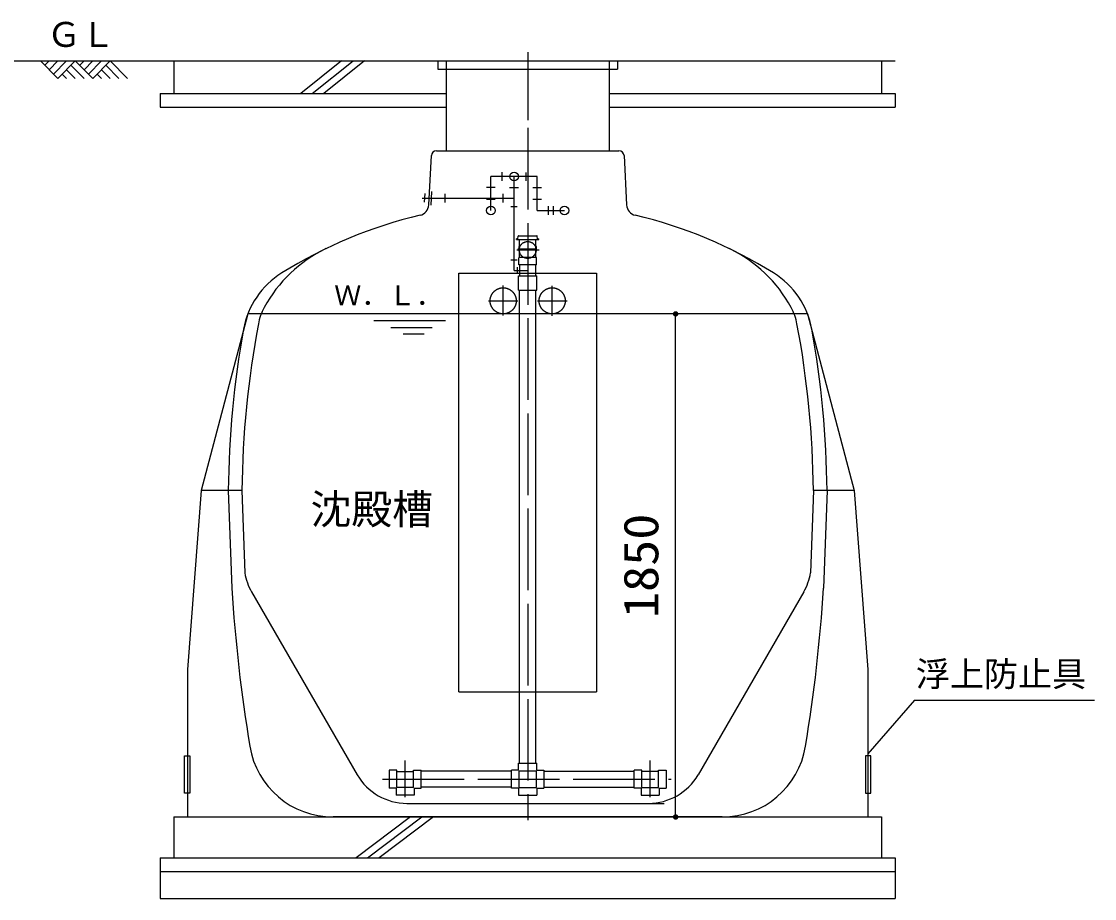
# Model space of a CAD drawing. Units: millimetres, scale not verified. Extents: x -14850 to 14850, y -10500 to 10500.
# Drawn here: x -189 to 3755, y -6289 to -3063 of the extents above; entities that cross this region are included whole.
import ezdxf
from ezdxf.enums import TextEntityAlignment as Align

# ---------------------------------------------------------------- set-up
doc = ezdxf.new("R2010")
doc.units = ezdxf.units.MM
doc.header["$LTSCALE"] = 50
doc.linetypes.add('CHAIN1', pattern=[8, 5, -1, 1, -1])
doc.linetypes.add('LONG_DASHED1', pattern=[7, 6, -1])
for name, color, linetype, lineweight in [('0-0_空気管', 3, 'Continuous', 25), ('0-1_躯体', 3, 'Continuous', 25), ('0-2_製作', 5, 'Continuous', 25), ('0-5_機器', 2, 'Continuous', 25)]:
    doc.layers.add(name, color=color, linetype=linetype, lineweight=lineweight)
doc.styles.add('ＭＳ ゴシック', font='')
doc.styles.get('ＭＳ ゴシック').set_extended_font_data('MS Gothic')

msp = doc.modelspace()

# ---------------------------------------------------------------- linework, layer by layer
at = {"layer": '0-0_空気管', "linetype": 'CHAIN1'}
msp.add_line((1671.64, -3175.76), (1671.64, -3571.84), dxfattribs=at)
at = {"layer": '0-0_空気管', "linetype": 'LONG_DASHED1'}
for p, q in [((1671.64, -3454.83), (1671.64, -6000.87)), ((1631.32, -3903.61), (1713.53, -3903.61)), ((1634.94, -3899.61), (1704.39, -3899.61)), ((1581.64, -4144.74), (1581.64, -4034.36)), ((1761.64, -4145.86), (1761.64, -4034.92)), ((1527.13, -4090.61), (1635.26, -4090.61)), ((1707.9, -4090.61), (1816.59, -4090.61)), ((1221.64, -5916.35), (1221.64, -5781.02)), ((2121.64, -5916.35), (2121.64, -5781.02)), ((1138.62, -5849.61), (2199.34, -5849.61))]:
    msp.add_line(p, q, dxfattribs=at)
at = {"layer": '0-0_空気管'}
for p, q in [((1336.63, -3538.61), (2006.65, -3538.61)), ((1308.14, -3738.13), (1317.66, -3556.62)), ((2025.63, -3556.62), (2035.14, -3738.13)), ((1576.64, -3617.61), (1576.64, -3649.61)), ((1666.64, -3649.11), (1666.64, -3618.11)), ((1706.64, -3633.61), (1536.64, -3633.61)), ((1536.64, -3758.61), (1536.64, -3633.61)), ((1621.64, -3978.61), (1621.64, -3633.61)), ((1706.64, -3758.61), (1706.64, -3633.61)), ((1292.78, -3728), (1294.45, -3696.04)), ((1317.23, -3738.28), (1319.85, -3688.35)), ((1366.69, -3697.61), (1366.69, -3729.61)), ((1552.64, -3673.61), (1520.64, -3673.61)), ((1581.64, -3729.61), (1581.64, -3697.61)), ((1605.14, -3673.61), (1638.14, -3673.61)), ((1690.64, -3673.61), (1722.64, -3673.61)), ((1284.24, -3713.61), (1621.64, -3713.61)), ((1552.64, -3718.61), (1520.64, -3718.61)), ((1609.65, -3743.61), (1633.64, -3743.61)), ((1722.64, -3718.61), (1690.64, -3718.61)), ((1746.64, -3742.61), (1746.64, -3774.61)), ((1766.64, -3774.61), (1766.64, -3742.61)), ((1706.64, -3758.61), (1806.64, -3758.61)), ((1635.85, -3863.01), (1630.02, -3863.01)), ((1630.02, -3864.81), (1630.02, -3863.01)), ((1635.85, -3863.01), (1636.38, -3852.76)), ((1637.38, -3851.81), (1705.9, -3851.81)), ((1705.14, -3854.61), (1705.2, -3854.67)), ((1707.44, -3863.01), (1706.9, -3852.76)), ((1707.44, -3863.01), (1713.27, -3863.01)), ((1713.27, -3864.81), (1713.27, -3863.01)), ((1630.02, -3864.81), (1713.27, -3864.81)), ((1641.14, -3930.11), (1641.14, -3864.81)), ((1702.14, -3930.11), (1702.14, -3864.81)), ((1633.64, -3941.11), (1609.64, -3941.11)), ((1638.89, -3958.31), (1638.89, -3932.36)), ((1703.39, -3931.11), (1641.25, -3931.11)), ((1704.39, -3958.31), (1704.39, -3932.11)), ((1621.64, -3978.61), (1671.64, -3978.61)), ((1633.64, -3966.61), (1633.64, -3990.61)), ((1704.09, -3958.61), (1639.19, -3958.61)), ((1641.64, -3958.61), (1641.64, -3998.61)), ((1701.64, -3998.61), (1701.64, -3958.61)), ((1418.64, -5528.61), (1418.64, -3988.61)), ((1638.14, -4051.61), (1638.14, -3998.61)), ((1638.14, -3998.61), (1705.14, -3998.61)), ((1641.64, -5790.61), (1641.64, -4051.61)), ((1701.64, -5790.61), (1701.64, -4051.61)), ((2699.95, -4138.61), (643.34, -4138.61)), ((1370.28, -4163.61), (1106.9, -4163.61)), ((1168.42, -4188.61), (1321.26, -4188.61)), ((1291.46, -4213.61), (1213.59, -4213.61)), ((621.64, -4788.61), (471.64, -4788.61)), ((571.64, -4788.61), (584.17, -5147.22)), ((621.64, -4788.61), (632.21, -5091.21)), ((2721.64, -4788.61), (2711.08, -5091.21)), ((2871.64, -4788.61), (2721.64, -4788.61)), ((2771.64, -4788.61), (2759.12, -5147.22)), ((657.3, -5160.95), (1045.66, -5833.61)), ((2685.99, -5160.95), (2297.62, -5833.61)), ((1418.64, -5528.61), (1924.64, -5528.61)), ((1638.14, -5790.61), (1641.47, -5790.61)), ((1638.14, -5816.11), (1638.14, -5790.61)), ((1641.64, -5790.61), (1705.14, -5790.61)), ((1705.14, -5816.11), (1705.14, -5790.61)), ((1190.74, -5816.11), (1162.64, -5816.11)), ((1162.64, -5816.11), (1162.64, -5883.11)), ((1190.74, -5821.01), (1252.55, -5821.01)), ((1252.55, -5816.11), (1280.64, -5816.11)), ((1252.55, -5880.51), (1252.55, -5816.11)), ((1280.64, -5883.11), (1280.64, -5816.11)), ((1612.64, -5819.61), (1280.64, -5819.61)), ((1638.14, -5816.11), (1612.64, -5816.11)), ((1612.64, -5883.11), (1612.64, -5816.11)), ((1640.74, -5818.71), (1702.55, -5818.71)), ((1640.74, -5880.51), (1640.74, -5818.71)), ((1702.55, -5818.71), (1702.55, -5880.51)), ((1705.14, -5816.11), (1730.64, -5816.11)), ((1730.64, -5816.11), (1730.64, -5883.11)), ((1730.64, -5819.61), (2062.64, -5819.61)), ((2062.64, -5883.11), (2062.64, -5816.11)), ((2090.74, -5816.11), (2062.64, -5816.11)), ((2090.74, -5880.51), (2090.74, -5816.11)), ((2152.55, -5821.01), (2090.74, -5821.01)), ((2152.55, -5816.11), (2180.64, -5816.11)), ((2180.64, -5816.11), (2180.64, -5883.11)), ((1188.14, -5883.11), (1162.64, -5883.11)), ((1188.14, -5883.11), (1188.14, -5908.61)), ((1255.14, -5908.61), (1188.14, -5908.61)), ((1255.14, -5883.11), (1280.64, -5883.11)), ((1255.14, -5883.11), (1255.14, -5908.61)), ((1612.64, -5879.61), (1280.64, -5879.61)), ((1638.14, -5883.11), (1612.64, -5883.11)), ((1638.14, -5883.11), (1638.14, -5908.61)), ((1638.14, -5908.61), (1641.47, -5908.61)), ((1640.74, -5880.51), (1702.55, -5880.51)), ((1641.64, -5908.61), (1705.14, -5908.61)), ((1705.14, -5883.11), (1705.14, -5908.61)), ((1705.14, -5883.11), (1730.64, -5883.11)), ((1730.64, -5879.61), (2062.64, -5879.61)), ((2088.14, -5883.11), (2062.64, -5883.11)), ((2088.14, -5883.11), (2088.14, -5908.61)), ((2088.14, -5908.61), (2155.14, -5908.61)), ((2155.14, -5883.11), (2155.14, -5908.61)), ((2155.14, -5883.11), (2180.64, -5883.11)), ((1227.53, -5938.61), (2173.49, -5938.61)), ((2386.85, -5988.61), (956.44, -5988.61))]:
    msp.add_line(p, q, dxfattribs=at)
at = {"layer": '0-0_空気管', "color": 7}
for p, q in [((2699.95, -4138.61), (2871.64, -4788.61)), ((2871.64, -4788.61), (2921.64, -5446.68)), ((421.64, -5446.68), (421.64, -5988.61)), ((2921.64, -5446.68), (2921.64, -5988.61))]:
    msp.add_line(p, q, dxfattribs=at)
at = {"layer": '0-0_空気管', "color": 4}
for q in [(2921.4, -5755.95), (3754.7, -5559.03)]:
    msp.add_line((3093.64, -5559.03), q, dxfattribs=at)
at = {"layer": '0-0_空気管'}
for points in [[(1418.64, -3988.61), (1924.64, -3988.61), (1924.64, -5528.61)], [(1638.14, -4051.61), (1705.14, -4051.61), (1705.14, -3998.61)], [(1252.55, -5880.51), (1190.74, -5880.51), (1190.74, -5816.11)], [(2090.74, -5880.51), (2152.55, -5880.51), (2152.55, -5816.11)]]:
    msp.add_lwpolyline(points, dxfattribs=at)
at = {"layer": '0-0_空気管', "color": 7}
msp.add_lwpolyline([(643.34, -4138.61), (471.64, -4788.61), (421.64, -5446.68)], dxfattribs=at)
for points in [[(430.41, -5764.05), (430.41, -5901.6), (410.76, -5901.6), (410.76, -5764.05)], [(2912.88, -5764.05), (2912.88, -5901.6), (2932.53, -5901.6), (2932.53, -5764.05)]]:
    msp.add_lwpolyline(points, close=True, dxfattribs=at)
at = {"layer": '0-0_空気管'}
for centre in [(1621.64, -3633.61), (1536.64, -3758.61), (1806.64, -3758.61)]:
    msp.add_circle(centre, 16, dxfattribs=at)
at = {"layer": '0-0_空気管', "linetype": 'LONG_DASHED1'}
for centre, radius in [((1671.64, -3903.61), 31), ((1581.64, -4090.61), 48), ((1761.64, -4090.61), 48)]:
    msp.add_circle(centre, radius, dxfattribs=at)
at = {"layer": '0-0_空気管'}
for centre, radius, start, end in [((1336.63, -3557.61), 19, 90, 177), ((2006.65, -3557.61), 19, 3, 90), ((1267.2, -3735.99), 41, 283.36237, 357), ((2076.08, -3735.99), 41, 182.99998, 256.63762), ((1671.64, -5438.61), 1709, 103.36237, 121.93195), ((1671.64, -5438.61), 1709, 58.06804, 76.63762), ((1637.38, -3852.81), 1, 90, 177), ((1705.9, -3852.81), 1, 3, 90), ((1151.17, -4357.36), 509, 115.70425, 151.62653), ((1671.64, -3899.61), 32.75, 158.63802, 201.36197), ((1671.64, -3899.61), 32.75, 338.63802, 21.36197), ((2192.11, -4357.36), 509, 28.37346, 64.29573), ((1639.89, -3932.11), 1, 90, 180), ((1640.14, -3930.11), 1, 270, 0), ((1703.14, -3930.11), 1, 180, 270), ((1703.39, -3932.11), 1, 0, 90), ((1639.19, -3958.31), 0.3, 180, 270), ((1704.09, -3958.31), 0.3, 270, 0), ((930.64, -4249.61), 308, 121.93195, 169.73175), ((2412.65, -4249.61), 308, 10.26823, 58.06804), ((886.33, -4214.32), 208, 151.62653, 169.25749), ((2456.95, -4214.32), 208, 10.74249, 28.37346), ((4071.51, -4818.61), 3450, 169.25749, 179.50175), ((-728.23, -4818.61), 3450, 0.49823, 10.74249), ((4071.51, -4818.61), 3500, 169.73175, 179.50888), ((-728.23, -4818.61), 3500, 0.49109, 10.26823), ((838.3, -5056.45), 209, 189.5753, 209.99998), ((2504.99, -5056.45), 209, 330, 350.42468), ((6571.57, -4758.61), 6000, 183.71352, 189.30482), ((-3228.28, -4758.61), 6000, 350.69516, 356.28647), ((956.44, -5678.61), 310, 189.30482, 270), ((2386.85, -5678.61), 310, 270, 350.69516), ((1227.53, -5728.61), 210, 210, 270), ((2115.76, -5728.61), 210, 270, 330)]:
    msp.add_arc(centre, radius, start, end, dxfattribs=at)
at = {"layer": '0-1_躯体', "color": 2}
msp.add_line((-1059.22, -3208.61), (371.64, -3208.61), dxfattribs=at)
at = {"layer": '0-1_躯体'}
for p, q in [((-54.58, -3272.61), (-118.58, -3208.61)), ((-86.58, -3208.61), (-102.58, -3224.61)), ((-86.58, -3240.61), (-54.58, -3208.61)), ((-70.58, -3256.61), (-22.58, -3208.61)), ((-54.58, -3272.61), (9.42, -3208.61)), ((41.42, -3272.61), (-6.58, -3224.61)), ((73.42, -3272.61), (9.42, -3208.61)), ((25.42, -3224.61), (41.42, -3208.61)), ((41.42, -3240.61), (73.42, -3208.61)), ((57.42, -3256.61), (105.42, -3208.61)), ((73.42, -3272.61), (137.42, -3208.61)), ((121.42, -3224.61), (169.42, -3272.61)), ((201.42, -3272.61), (137.42, -3208.61)), ((-22.58, -3272.61), (-38.58, -3256.61)), ((9.42, -3272.61), (-22.58, -3240.61)), ((105.42, -3272.61), (89.42, -3256.61)), ((137.42, -3272.61), (105.42, -3240.61))]:
    msp.add_line(p, q, dxfattribs=at)
at = {"layer": '0-2_製作', "color": 2}
for p, q in [((2265.37, -4138.61), (2039.44, -4138.61)), ((2215.37, -5988.61), (2215.37, -4138.61)), ((2265.37, -5988.61), (2039.44, -5988.61))]:
    msp.add_line(p, q, dxfattribs=at)
at = {"layer": '0-2_製作'}
for points in [[(2205.37, -4138.61), (2215.37, -4128.61), (2215.37, -4138.61)], [(2205.39, -4137.98), (2215.37, -4128.61), (2205.37, -4138.61)], [(2206.07, -4142.29), (2205.37, -4138.61), (2215.37, -4138.61)], [(2205.69, -4141.1), (2205.37, -4138.61), (2206.07, -4142.29)], [(2205.45, -4139.86), (2205.37, -4138.61), (2205.69, -4141.1)], [(2205.55, -4136.74), (2215.37, -4128.61), (2205.39, -4137.98)], [(2205.86, -4135.52), (2215.37, -4128.61), (2205.55, -4136.74)], [(2206.32, -4134.35), (2215.37, -4128.61), (2205.86, -4135.52)], [(2206.07, -4142.29), (2215.37, -4138.61), (2206.61, -4143.43)], [(2206.93, -4133.25), (2215.37, -4128.61), (2206.32, -4134.35)], [(2206.61, -4143.43), (2215.37, -4138.61), (2207.28, -4144.49)], [(2207.67, -4132.24), (2215.37, -4128.61), (2206.93, -4133.25)], [(2207.28, -4144.49), (2215.37, -4138.61), (2208.08, -4145.46)], [(2207.67, -4132.24), (2214.12, -4128.69), (2215.37, -4128.61)], [(2208.53, -4131.32), (2214.12, -4128.69), (2207.67, -4132.24)], [(2208.08, -4145.46), (2215.37, -4138.61), (2209, -4146.32)], [(2208.53, -4131.32), (2212.88, -4128.92), (2214.12, -4128.69)], [(2209.49, -4130.52), (2212.88, -4128.92), (2208.53, -4131.32)], [(2209, -4146.32), (2215.37, -4138.61), (2210.01, -4147.05)], [(2209.49, -4130.52), (2211.69, -4129.31), (2212.88, -4128.92)], [(2210.55, -4129.85), (2211.69, -4129.31), (2209.49, -4130.52)], [(2210.01, -4147.05), (2215.37, -4138.61), (2211.11, -4147.66)], [(2211.11, -4147.66), (2215.37, -4138.61), (2212.28, -4148.12)], [(2212.28, -4148.12), (2215.37, -4138.61), (2213.5, -4148.43)], [(2213.5, -4148.43), (2215.37, -4138.61), (2214.74, -4148.59)], [(2214.74, -4148.59), (2215.37, -4138.61), (2215.37, -4148.61)], [(2215.37, -4128.61), (2224.13, -4133.79), (2215.37, -4138.61)], [(2215.37, -4128.61), (2223.46, -4132.73), (2224.13, -4133.79)], [(2215.37, -4128.61), (2222.66, -4131.77), (2223.46, -4132.73)], [(2215.37, -4128.61), (2221.75, -4130.91), (2222.66, -4131.77)], [(2215.37, -4128.61), (2220.73, -4130.17), (2221.75, -4130.91)], [(2215.37, -4128.61), (2219.63, -4129.56), (2220.73, -4130.17)], [(2215.37, -4128.61), (2218.46, -4129.1), (2219.63, -4129.56)], [(2215.37, -4128.61), (2217.24, -4128.79), (2218.46, -4129.1)], [(2215.37, -4128.61), (2216, -4128.63), (2217.24, -4128.79)], [(2215.37, -4138.61), (2224.13, -4133.79), (2224.67, -4134.93)], [(2215.37, -4138.61), (2224.67, -4134.93), (2225.06, -4136.12)], [(2215.37, -4138.61), (2225.06, -4136.12), (2225.29, -4137.36)], [(2215.37, -4138.61), (2225.29, -4137.36), (2225.37, -4138.61)], [(2215.37, -4138.61), (2223.81, -4143.97), (2215.37, -4148.61)], [(2215.37, -4138.61), (2224.42, -4142.87), (2223.81, -4143.97)], [(2215.37, -4138.61), (2224.88, -4141.7), (2224.42, -4142.87)], [(2215.37, -4138.61), (2225.19, -4140.48), (2224.88, -4141.7)], [(2215.37, -4138.61), (2225.35, -4139.24), (2225.19, -4140.48)], [(2215.37, -4138.61), (2225.37, -4138.61), (2225.35, -4139.24)], [(2215.37, -4148.61), (2223.81, -4143.97), (2223.08, -4144.98)], [(2215.37, -4148.61), (2223.08, -4144.98), (2216.62, -4148.53)], [(2216.62, -4148.53), (2223.08, -4144.98), (2222.22, -4145.9)], [(2216.62, -4148.53), (2222.22, -4145.9), (2217.86, -4148.3)], [(2217.86, -4148.3), (2222.22, -4145.9), (2221.25, -4146.7)], [(2217.86, -4148.3), (2221.25, -4146.7), (2219.05, -4147.91)], [(2219.05, -4147.91), (2221.25, -4146.7), (2220.19, -4147.37)], [(2205.37, -5988.61), (2215.37, -5978.61), (2215.37, -5988.61)], [(2205.39, -5987.98), (2215.37, -5978.61), (2205.37, -5988.61)], [(2205.69, -5991.1), (2205.37, -5988.61), (2215.37, -5988.61)], [(2205.45, -5989.86), (2205.37, -5988.61), (2205.69, -5991.1)], [(2205.55, -5986.74), (2215.37, -5978.61), (2205.39, -5987.98)], [(2205.86, -5985.52), (2215.37, -5978.61), (2205.55, -5986.74)], [(2205.69, -5991.1), (2215.37, -5988.61), (2206.07, -5992.29)], [(2206.32, -5984.35), (2215.37, -5978.61), (2205.86, -5985.52)], [(2206.07, -5992.29), (2215.37, -5988.61), (2206.61, -5993.43)], [(2206.93, -5983.25), (2215.37, -5978.61), (2206.32, -5984.35)], [(2206.61, -5993.43), (2215.37, -5988.61), (2207.28, -5994.49)], [(2207.67, -5982.24), (2215.37, -5978.61), (2206.93, -5983.25)], [(2207.28, -5994.49), (2215.37, -5988.61), (2208.08, -5995.46)], [(2208.53, -5981.32), (2215.37, -5978.61), (2207.67, -5982.24)], [(2208.08, -5995.46), (2215.37, -5988.61), (2209, -5996.32)], [(2209.49, -5980.52), (2215.37, -5978.61), (2208.53, -5981.32)], [(2209, -5996.32), (2215.37, -5988.61), (2210.01, -5997.05)], [(2209.49, -5980.52), (2214.12, -5978.69), (2215.37, -5978.61)], [(2210.55, -5979.85), (2214.12, -5978.69), (2209.49, -5980.52)], [(2210.01, -5997.05), (2215.37, -5988.61), (2211.11, -5997.66)], [(2210.55, -5979.85), (2212.88, -5978.93), (2214.12, -5978.69)], [(2211.69, -5979.31), (2212.88, -5978.93), (2210.55, -5979.85)], [(2211.11, -5997.66), (2215.37, -5988.61), (2212.28, -5998.12)], [(2212.28, -5998.12), (2215.37, -5988.61), (2213.5, -5998.43)], [(2213.5, -5998.43), (2215.37, -5988.61), (2214.74, -5998.59)], [(2214.74, -5998.59), (2215.37, -5988.61), (2215.37, -5998.61)], [(2215.37, -5978.61), (2224.67, -5984.93), (2215.37, -5988.61)], [(2215.37, -5978.61), (2224.13, -5983.79), (2224.67, -5984.93)], [(2215.37, -5978.61), (2223.46, -5982.73), (2224.13, -5983.79)], [(2215.37, -5978.61), (2222.66, -5981.77), (2223.46, -5982.73)], [(2215.37, -5978.61), (2221.75, -5980.91), (2222.66, -5981.77)], [(2215.37, -5978.61), (2220.73, -5980.17), (2221.75, -5980.91)], [(2215.37, -5978.61), (2219.63, -5979.56), (2220.73, -5980.17)], [(2215.37, -5978.61), (2218.46, -5979.1), (2219.63, -5979.56)], [(2215.37, -5978.61), (2217.24, -5978.79), (2218.46, -5979.1)], [(2215.37, -5978.61), (2216, -5978.63), (2217.24, -5978.79)], [(2215.37, -5988.61), (2224.67, -5984.93), (2225.06, -5986.12)], [(2215.37, -5988.61), (2225.06, -5986.12), (2225.29, -5987.36)], [(2215.37, -5988.61), (2225.29, -5987.36), (2225.37, -5988.61)], [(2215.37, -5988.61), (2222.22, -5995.9), (2215.37, -5998.61)], [(2215.37, -5988.61), (2223.08, -5994.99), (2222.22, -5995.9)], [(2215.37, -5988.61), (2223.81, -5993.97), (2223.08, -5994.99)], [(2215.37, -5988.61), (2224.42, -5992.87), (2223.81, -5993.97)], [(2215.37, -5988.61), (2224.88, -5991.7), (2224.42, -5992.87)], [(2215.37, -5988.61), (2225.19, -5990.48), (2224.88, -5991.7)], [(2215.37, -5988.61), (2225.35, -5989.24), (2225.19, -5990.48)], [(2215.37, -5988.61), (2225.37, -5988.61), (2225.35, -5989.24)], [(2215.37, -5998.61), (2222.22, -5995.9), (2221.25, -5996.7)], [(2215.37, -5998.61), (2221.25, -5996.7), (2216.62, -5998.53)], [(2216.62, -5998.53), (2221.25, -5996.7), (2220.19, -5997.37)], [(2216.62, -5998.53), (2220.19, -5997.37), (2217.86, -5998.3)], [(2217.86, -5998.3), (2220.19, -5997.37), (2219.05, -5997.91)]]:
    msp.add_solid(points, dxfattribs=at)
at = {"layer": '0-5_機器'}
for p, q in [((371.64, -3208.61), (371.64, -3328.61)), ((371.64, -3208.61), (3021.64, -3208.61)), ((987.57, -3208.61), (837.57, -3328.61)), ((880, -3328.61), (1030, -3208.61)), ((1072.42, -3208.61), (922.42, -3328.61)), ((1371.64, -3208.61), (1371.64, -3538.61)), ((1971.64, -3208.61), (1971.64, -3538.61)), ((2001.64, -3208.61), (2001.64, -3238.61)), ((2971.64, -3208.61), (2971.64, -3328.61)), ((321.64, -3328.61), (321.64, -3378.61)), ((321.64, -3328.61), (1371.64, -3328.61)), ((321.64, -3378.61), (1371.64, -3378.61)), ((1971.64, -3378.61), (3021.64, -3378.61)), ((371.64, -5988.61), (2971.64, -5988.61)), ((371.64, -5988.61), (371.64, -6138.61)), ((1240.85, -5988.61), (1040.85, -6138.61)), ((1083.28, -6138.61), (1283.28, -5988.61)), ((1325.7, -5988.61), (1125.7, -6138.61)), ((2971.64, -5988.61), (2971.64, -6138.61)), ((321.64, -6138.61), (3021.64, -6138.61)), ((3021.64, -6138.61), (3021.64, -6288.61)), ((321.64, -6188.61), (3021.64, -6188.61))]:
    msp.add_line(p, q, dxfattribs=at)
for points in [[(1341.64, -3208.61), (1341.64, -3238.61), (2001.64, -3238.61)], [(1971.64, -3328.61), (3021.64, -3328.61), (3021.64, -3378.61)], [(321.64, -6138.61), (321.64, -6288.61), (3021.64, -6288.61)]]:
    msp.add_lwpolyline(points, dxfattribs=at)

# ---------------------------------------------------------------- texts
at = {"layer": '0-0_空気管', "color": 4, "style": 'ＭＳ ゴシック'}
for s, height, p in [('Ｗ．Ｌ．', 73.31, (960.45, -4128.58)), ('沈殿槽', 110, (873.52, -4944.71)), ('浮上防止具', 91.79, (3097.85, -5536.29))]:
    msp.add_text(s, height=height, dxfattribs=at).set_placement(p, align=Align.BOTTOM_LEFT)
at = {"layer": '0-1_躯体', "color": 4, "style": 'ＭＳ ゴシック'}
msp.add_text('ＧＬ', height=91.79, dxfattribs=at).set_placement((-94.93, -3184.32), align=Align.BOTTOM_LEFT)
at = {"layer": '0-2_製作', "color": 4, "style": 'ＭＳ ゴシック', "width": 1.1}
msp.add_text('1850', height=128.4, rotation=90, dxfattribs=at).set_placement((2190.37, -5257.36), align=Align.BOTTOM_LEFT)

doc.saveas('drawing.dxf')
